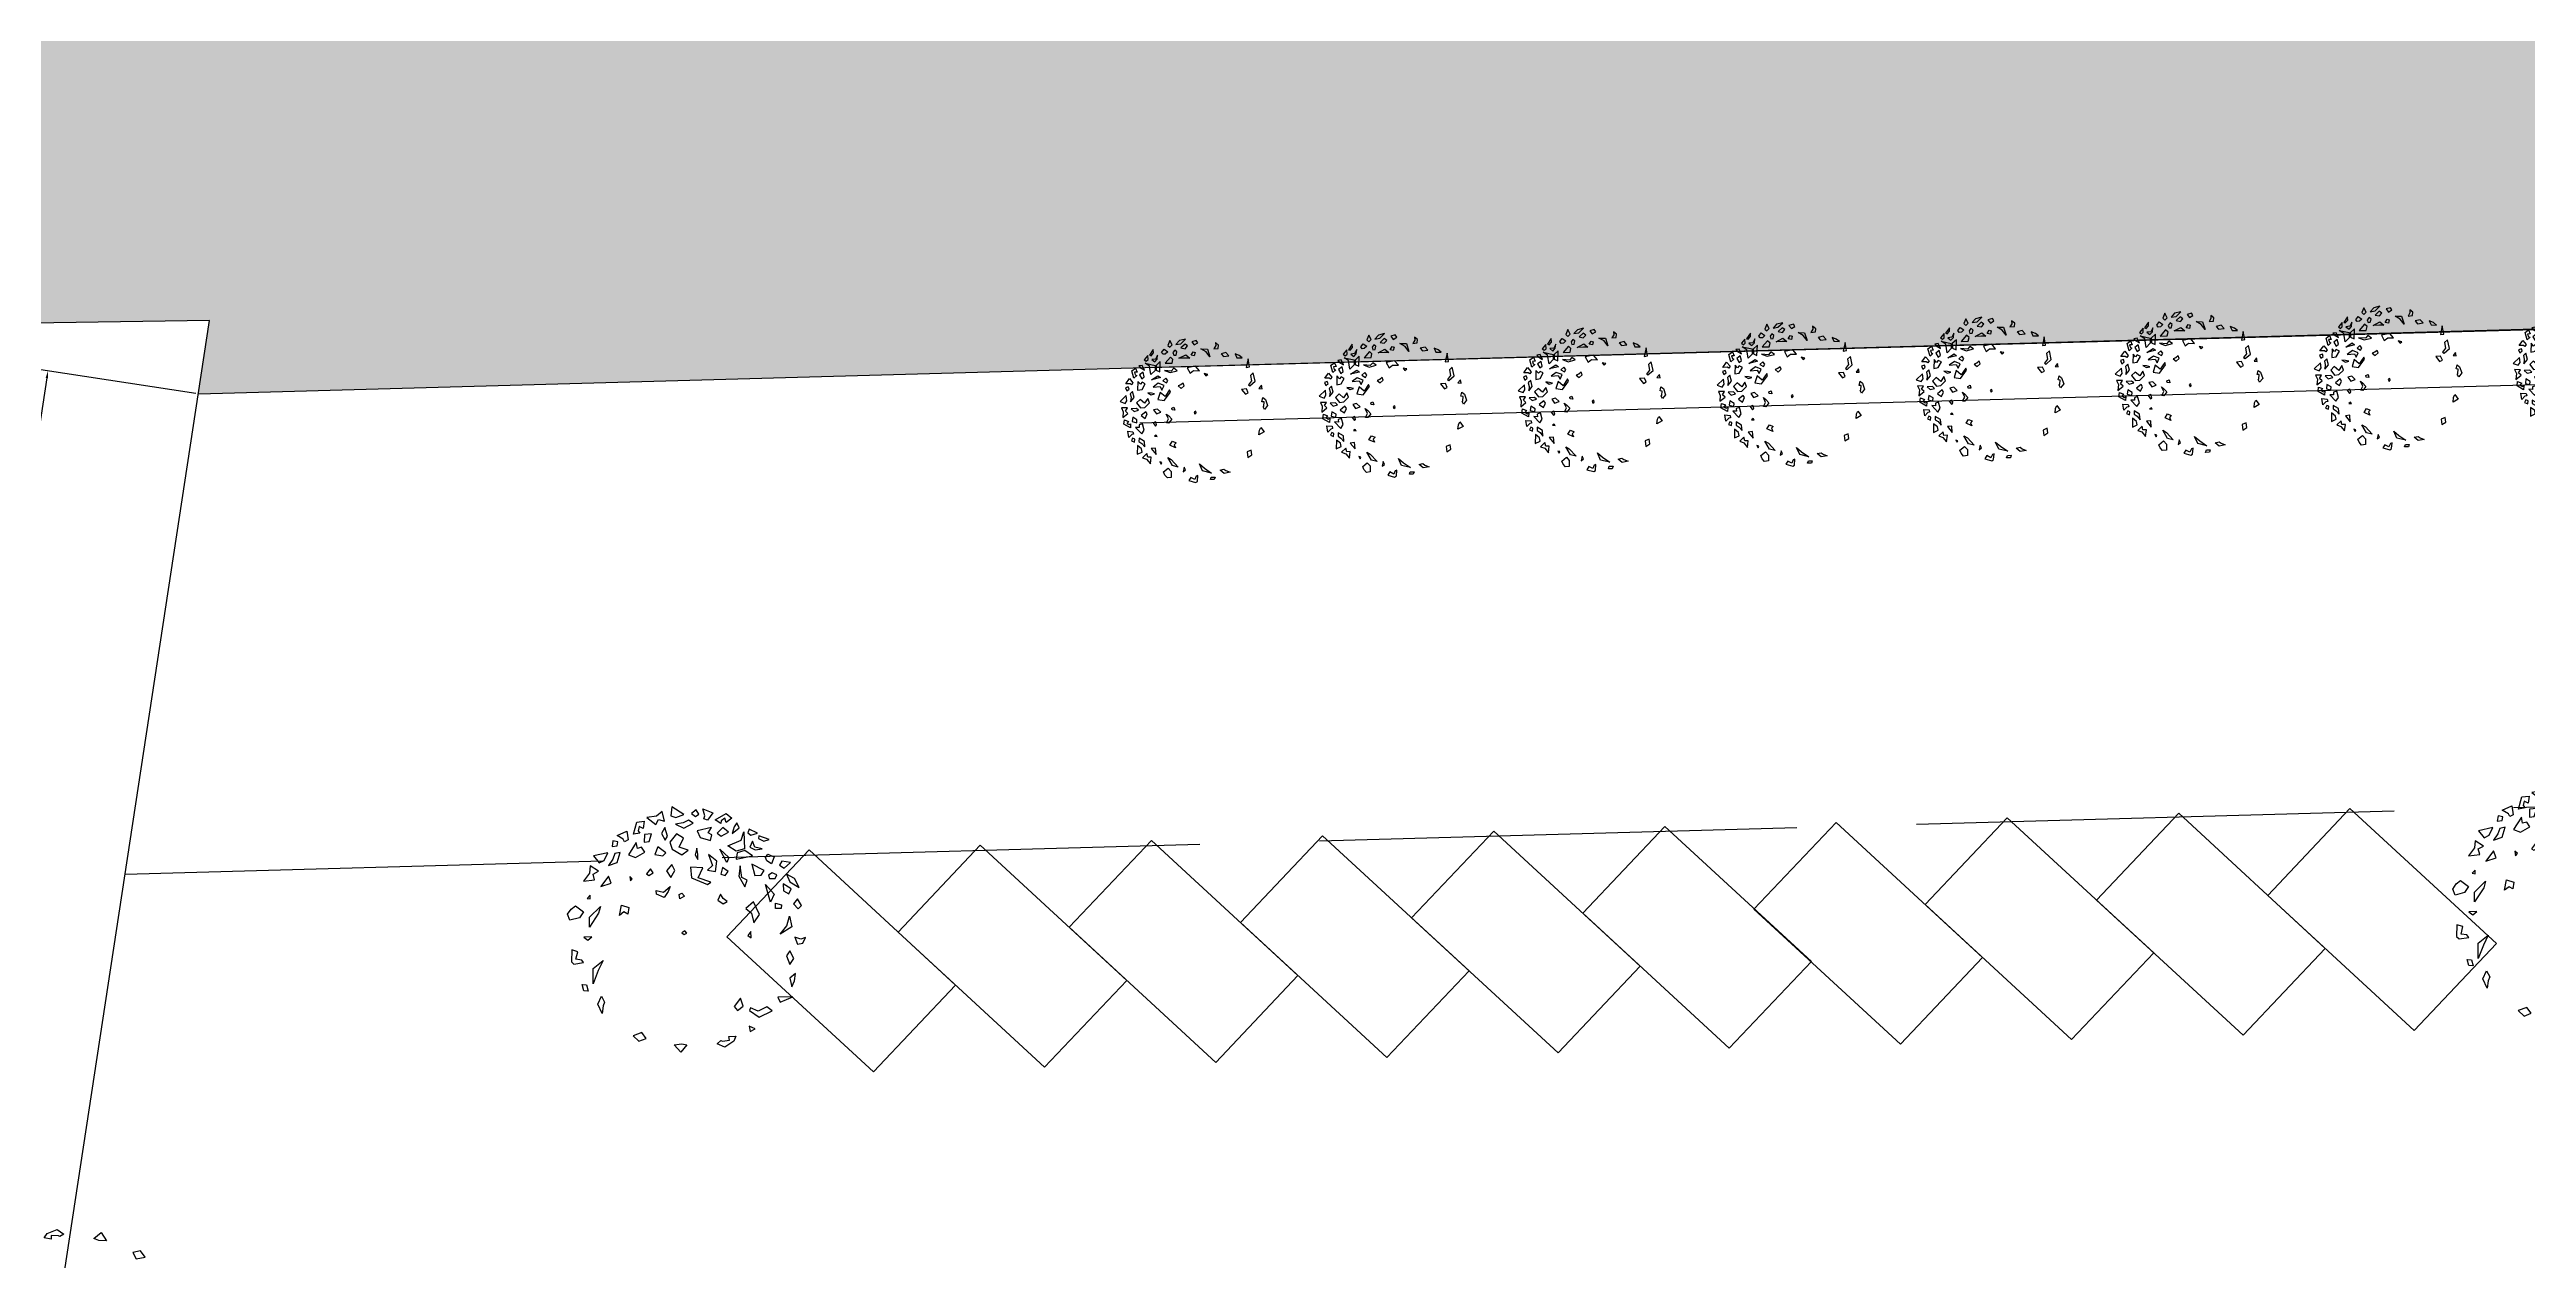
# Model space of a CAD drawing. Header units: inches. Extents: x 625 to 2719, y 1 to 1360.
# Drawn here: x 1364.7 to 1426.9, y 298.5 to 328.8 of the extents above; entities that cross this region are included whole.
import ezdxf

# ---------------------------------------------------------------- set-up
doc = ezdxf.new("R2010")
doc.units = ezdxf.units.IN
doc.header["$MEASUREMENT"] = 0
doc.linetypes.add('ACAD_ISO02W100', pattern=[15, 12, -3])
doc.layers.add('CAY', color=94, linetype='Continuous')
doc.layers.add('DIENHOA', color=3, linetype='Continuous')
doc.styles.get("Standard").update_dxf_attribs({"font": 'arial.ttf'})
doc.dimstyles.get("Standard").update_dxf_attribs({"dimtxt": 0.18, "dimasz": 0.18, "dimexe": 0.18, "dimexo": 0.0625, "dimgap": 0.09, "dimtad": 0, "dimtih": 1, "dimtoh": 1, "dimdec": 4, "dimzin": 0, "dimdsep": 46, "dimtxsty": 'Standard', "dimcen": 0.09, "dimadec": 0, "dimazin": 0, "dimtfac": 1, "dimtdec": 4, "dimtofl": 0, "dimtmove": 0, "dimatfit": 3, "dimfxl": 1, "dimtolj": 1, "dimtzin": 0, "dimarcsym": 0})

# ---------------------------------------------------------------- blocks, each defined once
blk = doc.blocks.new('*D57')
at = {"color": 0, "lineweight": -2, "transparency": 16777216}
for p, q in [((1364.599, 320.584), (1355.961, 263.971)), ((1368.343, 320.195), (1364.448, 320.789)), ((1347.268, 206.995), (1355.906, 263.607)), ((1350.957, 206.25), (1347.063, 206.844))]:
    blk.add_line(p, q, dxfattribs=at)
at = {"color": 0, "transparency": 16777216}
for points in [[(1364.569, 320.588), (1364.629, 320.579), (1364.626, 320.762)], [(1347.238, 206.999), (1347.298, 206.99), (1347.241, 206.817)]]:
    blk.add_solid(points, dxfattribs=at)
at = {"layer": 'Defpoints', "color": 0, "transparency": 16777216}
for p in [(1368.404, 320.185), (1347.241, 206.817), (1351.019, 206.24)]:
    blk.add_point(p, dxfattribs=at)
at = {"color": 0, "transparency": 16777216, "insert": (1355.934, 263.789), "char_height": 0.18, "attachment_point": 5}
blk.add_mtext('\\A1;115.2638M', dxfattribs=at)
blk = doc.blocks.new('*D62')
at = {"color": 0, "lineweight": -2, "transparency": 16777216}
for start, end in [(183.67762, 223.75571), (229.9138, 269.81566)]:
    blk.add_arc((1539.627, 324.951), 4.95, start, end, dxfattribs=at)
at = {"color": 0, "transparency": 16777216}
for points in [[(1534.657, 324.632), (1534.717, 324.634), (1534.678, 324.813)], [(1539.61, 320.03), (1539.611, 319.97), (1539.791, 320.003)]]:
    blk.add_solid(points, dxfattribs=at)
at = {"layer": 'Defpoints', "color": 0, "transparency": 16777216}
for p in [(1539.627, 324.951), (1539.627, 324.951), (1535.415, 322.35), (1368.404, 320.185), (1543.224, 216.462)]:
    blk.add_point(p, dxfattribs=at)
at = {"color": 0, "transparency": 16777216, "insert": (1536.235, 321.345), "char_height": 0.18, "attachment_point": 5}
blk.add_mtext('\\A1;90°', dxfattribs=at)
blk = doc.blocks.new('Cay01-mb')
at = {"layer": 'DIENHOA'}
for p, q in [((-64, 1501), (-140, 1458)), ((-55, 1382), (-64, 1501)), ((57, 1540), (29, 1436)), ((189, 1426), (57, 1540)), ((-705, 1242), (-724, 1177)), ((-649, 1221), (-705, 1242)), ((-663, 1176), (-649, 1221)), ((-645, 1301), (-522, 1333)), ((-578, 1246), (-645, 1301)), ((-567, 1211), (-578, 1246)), ((-522, 1226), (-567, 1211)), ((-522, 1333), (-522, 1226)), ((-449, 1284), (-386, 1423)), ((-369, 1287), (-449, 1284)), ((-386, 1423), (-298, 1419)), ((-366, 1367), (-386, 1316)), ((-386, 1316), (-369, 1287)), ((-322, 1335), (-366, 1367)), ((-319, 1261), (-334, 1169)), ((-298, 1419), (-322, 1335)), ((-231, 1257), (-319, 1261)), ((-274, 1168), (-231, 1257)), ((-140, 1458), (-258, 1458)), ((-258, 1458), (-165, 1361)), ((-165, 1361), (-123, 1415)), ((-123, 1415), (-55, 1382)), ((-64, 1307), (-114, 1242)), ((-114, 1242), (-81, 1155)), ((-81, 1155), (-47, 1199)), ((-47, 1199), (-64, 1307)), ((63, 1209), (-30, 1123)), ((29, 1436), (88, 1404)), ((139, 1145), (63, 1209)), ((164, 1328), (71, 1328)), ((71, 1328), (164, 1263)), ((88, 1404), (189, 1426)), ((231, 1350), (164, 1328)), ((164, 1263), (282, 1307)), ((282, 1307), (231, 1350)), ((341, 1458), (282, 1426)), ((282, 1426), (324, 1382)), ((493, 1220), (316, 1209)), ((316, 1209), (341, 1123)), ((324, 1382), (366, 1404)), ((366, 1404), (341, 1458)), ((417, 1339), (434, 1371)), ((459, 1317), (417, 1339)), ((425, 1458), (535, 1393)), ((434, 1371), (425, 1458)), ((442, 1166), (493, 1220)), ((535, 1393), (459, 1317)), ((552, 1307), (695, 1361)), ((611, 1253), (552, 1307)), ((627, 1199), (552, 1145)), ((619, 1285), (611, 1253)), ((670, 1307), (619, 1285)), ((686, 1134), (627, 1199)), ((678, 1253), (670, 1307)), ((754, 1296), (678, 1253)), ((695, 1361), (754, 1296)), ((804, 1231), (762, 1188)), ((821, 1166), (804, 1231)), ((-1045, 902), (-1128, 819)), ((-1022, 986), (-1045, 902)), ((-932, 908), (-1022, 986)), ((-1002, 883), (-932, 908)), ((-789, 1112), (-964, 1099)), ((-964, 1099), (-910, 1006)), ((-910, 1006), (-846, 1025)), ((-846, 1025), (-789, 1112)), ((-739, 1025), (-804, 959)), ((-804, 959), (-693, 979)), ((-706, 1088), (-739, 1025)), ((-724, 1177), (-663, 1176)), ((-640, 1093), (-706, 1088)), ((-693, 979), (-640, 1093)), ((-430, 1181), (-547, 1048)), ((-547, 1048), (-468, 1005)), ((-468, 1005), (-347, 1050)), ((-427, 1107), (-430, 1181)), ((-375, 1114), (-427, 1107)), ((-347, 1050), (-375, 1114)), ((-334, 1169), (-274, 1168)), ((-182, 1091), (-232, 1004)), ((-232, 1004), (-140, 972)), ((-97, 1004), (-182, 1091)), ((-140, 972), (-97, 1004)), ((-30, 1123), (-13, 1037)), ((-13, 1037), (88, 950)), ((71, 1047), (139, 1145)), ((172, 993), (71, 1047)), ((88, 950), (172, 993)), ((282, 1004), (248, 928)), ((248, 928), (273, 864)), ((273, 864), (282, 928)), ((282, 928), (282, 1004)), ((341, 1123), (459, 1069)), ((493, 810), (408, 907)), ((408, 907), (434, 766)), ((484, 1134), (442, 1166)), ((459, 1069), (484, 1134)), ((552, 1145), (594, 1101)), ((552, 950), (644, 831)), ((611, 777), (552, 950)), ((594, 1101), (686, 1134)), ((653, 972), (821, 1015)), ((745, 896), (653, 972)), ((762, 1188), (728, 1112)), ((728, 1112), (821, 1166)), ((846, 907), (745, 896)), ((821, 1015), (872, 1112)), ((872, 1112), (846, 907)), ((939, 1134), (914, 1091)), ((914, 1091), (948, 1058)), ((956, 983), (914, 918)), ((914, 918), (973, 874)), ((1032, 1069), (939, 1134)), ((948, 1058), (1032, 1069)), ((973, 907), (956, 983)), ((1057, 874), (973, 907)), ((1040, 1037), (1032, 1004)), ((1032, 1004), (1091, 961)), ((1158, 972), (1040, 1037)), ((1091, 961), (1158, 972)), ((-1128, 819), (-994, 815)), ((-1075, 637), (-1117, 604)), ((-1117, 604), (-1084, 594)), ((-1084, 594), (-1075, 637)), ((-994, 815), (-1002, 883)), ((-822, 831), (-932, 723)), ((-932, 723), (-805, 745)), ((-805, 745), (-822, 831)), ((-544, 756), (-569, 788)), ((-569, 788), (-569, 734)), ((-569, 734), (-544, 756)), ((-308, 842), (-367, 788)), ((-367, 788), (-342, 766)), ((-342, 766), (-283, 788)), ((-283, 788), (-308, 842)), ((-47, 853), (-123, 788)), ((-123, 788), (-81, 702)), ((-81, 702), (-22, 777)), ((-22, 777), (-47, 853)), ((172, 788), (164, 658)), ((164, 658), (341, 550)), ((316, 756), (172, 788)), ((240, 648), (316, 756)), ((383, 572), (240, 648)), ((434, 766), (366, 723)), ((366, 723), (459, 691)), ((459, 691), (493, 810)), ((552, 723), (518, 648)), ((518, 648), (568, 626)), ((611, 669), (552, 723)), ((568, 626), (611, 669)), ((644, 831), (611, 777)), ((754, 874), (728, 799)), ((728, 799), (931, 810)), ((762, 712), (728, 594)), ((846, 885), (754, 874)), ((762, 572), (762, 712)), ((931, 810), (846, 885)), ((1040, 615), (905, 712)), ((905, 712), (922, 572)), ((973, 874), (1057, 874)), ((998, 561), (1040, 615)), ((1082, 766), (1116, 799)), ((1091, 723), (1082, 766)), ((1141, 680), (1091, 723)), ((1116, 799), (1184, 756)), ((1184, 756), (1141, 680)), ((1268, 691), (1234, 648)), ((1234, 648), (1285, 604)), ((1369, 658), (1268, 691)), ((1285, 604), (1369, 658)), ((-1379, 453), (-1328, 507)), ((-1362, 377), (-1379, 453)), ((-1244, 388), (-1362, 377)), ((-1328, 507), (-1269, 539)), ((-1269, 539), (-1185, 453)), ((-1185, 453), (-1244, 388)), ((-1008, 410), (-1143, 259)), ((-1143, 259), (-1126, 377)), ((-1126, 377), (-974, 485)), ((-974, 485), (-1008, 410)), ((-763, 345), (-721, 464)), ((-704, 377), (-763, 345)), ((-721, 464), (-637, 421)), ((-662, 345), (-704, 377)), ((-637, 421), (-662, 345)), ((-283, 572), (-199, 539)), ((-283, 529), (-283, 572)), ((-199, 475), (-283, 529)), ((-199, 539), (-106, 594)), ((-140, 539), (-199, 475)), ((-106, 594), (-140, 539)), ((-13, 485), (21, 496)), ((-13, 431), (-13, 485)), ((46, 453), (-13, 431)), ((21, 496), (46, 453)), ((341, 550), (383, 572)), ((476, 410), (434, 345)), ((434, 345), (493, 291)), ((501, 356), (476, 410)), ((493, 291), (543, 313)), ((543, 313), (501, 356)), ((728, 594), (779, 453)), ((821, 529), (762, 572)), ((779, 453), (821, 529)), ((922, 572), (998, 561)), ((1049, 313), (1032, 442)), ((1032, 442), (1116, 313)), ((1057, 226), (1049, 313)), ((1116, 313), (1057, 226)), ((1133, 572), (1082, 550)), ((1082, 550), (1091, 507)), ((1091, 507), (1158, 496)), ((1184, 539), (1133, 572)), ((1158, 496), (1184, 539)), ((1243, 421), (1234, 334)), ((1234, 334), (1293, 291)), ((1327, 345), (1243, 421)), ((1293, 291), (1327, 345)), ((1386, 464), (1302, 529)), ((1302, 529), (1327, 431)), ((1327, 431), (1428, 345)), ((1428, 345), (1386, 464)), ((-1395, 21), (-1421, -120)), ((-1328, -12), (-1395, 21)), ((-1134, 140), (-1227, 151)), ((-1227, 151), (-1185, 107)), ((-1185, 107), (-1134, 140)), ((-13, 42), (-55, 21)), ((-55, 21), (-30, -1)), ((-30, -1), (4, 10)), ((4, 10), (-13, 42)), ((855, 259), (754, 194)), ((754, 194), (813, 129)), ((813, 129), (821, 10)), ((821, 10), (905, 96)), ((905, 96), (855, 259)), ((1108, 140), (1116, 205)), ((1175, 129), (1108, 140)), ((1116, 205), (1184, 172)), ((1184, 172), (1175, 129)), ((1209, -87), (1259, 21)), ((1259, 21), (1268, -109)), ((1386, 215), (1327, 161)), ((1327, 161), (1377, 96)), ((1377, 96), (1420, 129)), ((1420, 129), (1386, 215)), ((-1421, -120), (-1395, -152)), ((-1395, -152), (-1277, -152)), ((-1362, -98), (-1328, -12)), ((-1294, -120), (-1362, -98)), ((-1277, -152), (-1294, -120)), ((-1202, -422), (-1176, -238)), ((-1117, -271), (-1202, -422)), ((-1176, -238), (-1041, -163)), ((-1041, -163), (-1117, -271)), ((771, -87), (728, -130)), ((728, -130), (762, -163)), ((762, -163), (771, -87)), ((1116, -174), (1209, -87)), ((1268, -109), (1116, -174)), ((1352, -271), (1285, -238)), ((1285, -238), (1302, -325)), ((1411, -260), (1352, -271)), ((1369, -325), (1411, -260)), ((-1328, -487), (-1336, -411)), ((-1336, -411), (-1286, -422)), ((-1277, -498), (-1328, -487)), ((-1286, -422), (-1277, -498)), ((-1185, -671), (-1126, -584)), ((-1126, -584), (-1100, -660)), ((1200, -390), (1150, -444)), ((1150, -444), (1175, -552)), ((1175, -552), (1234, -487)), ((1234, -487), (1200, -390)), ((1302, -325), (1369, -325)), ((-1151, -790), (-1185, -671)), ((-1126, -703), (-1151, -790)), ((-1100, -660), (-1126, -703)), ((526, -865), (434, -952)), ((543, -962), (526, -865)), ((1226, -671), (1150, -714)), ((1150, -714), (1158, -822)), ((1158, -822), (1200, -757)), ((1200, -757), (1226, -671)), ((-713, -1092), (-822, -1114)), ((-822, -1114), (-763, -1189)), ((-763, -1189), (-671, -1168)), ((-671, -1168), (-713, -1092)), ((434, -952), (467, -1006)), ((467, -1006), (543, -962)), ((627, -995), (611, -1027)), ((611, -1027), (712, -1124)), ((712, -1049), (627, -995)), ((821, -1016), (712, -1049)), ((712, -1124), (880, -1070)), ((880, -1070), (821, -1016)), ((1150, -941), (973, -919)), ((973, -919), (990, -984)), ((990, -984), (1150, -941)), ((-283, -1395), (-350, -1297)), ((-350, -1297), (-258, -1297)), ((-199, -1319), (-283, -1395)), ((-258, -1297), (-199, -1319)), ((164, -1362), (214, -1330)), ((248, -1416), (164, -1362)), ((214, -1330), (231, -1341)), ((231, -1341), (316, -1341)), ((366, -1362), (248, -1416)), ((316, -1341), (316, -1297)), ((316, -1297), (400, -1308)), ((400, -1308), (366, -1362)), ((577, -1211), (577, -1276)), ((644, -1254), (577, -1211)), ((577, -1276), (644, -1254))]:
    blk.add_line(p, q, dxfattribs=at)
blk = doc.blocks.new('*U50')
at = {"layer": 'CAY', "xscale": 0.001250988911872618, "yscale": 0.001250988911872618, "zscale": 0.001250988911872618, "rotation": 83.16401285125782}
blk.add_blockref('Cay01-mb', (1.419, 0.245), dxfattribs=at)
blk = doc.blocks.new('*U51')
at = {"color": 0, "linetype": 'ByBlock', "lineweight": -2, "transparency": 16777216, "rotation": 1.569682326925454}
for p in [(1407.044, 319.87), (1412.042, 320.007), (1417.04, 320.144), (1422.038, 320.281), (1427.036, 320.418), (1392.049, 319.459), (1397.047, 319.596), (1402.045, 319.733)]:
    blk.add_blockref('*U50', p, dxfattribs=at)
blk = doc.blocks.new('*U52')
at = {"layer": 'CAY', "xscale": 0.002084981519787696, "yscale": 0.002084981519787696, "zscale": 0.002084981519787696, "rotation": 96.87081809603623}
blk.add_blockref('Cay01-mb', (4.361, -0.522), dxfattribs=at)
blk = doc.blocks.new('*U53')
at = {"color": 0, "linetype": 'ByBlock', "lineweight": -2, "transparency": 16777216, "rotation": 81.32489089398983}
blk.add_blockref('*U52', (1364.106, 292.01), dxfattribs=at)

msp = doc.modelspace()

# ---------------------------------------------------------------- hatches: boundary and pattern name
at = {"true_color": 0x939598, "transparency": 33554549}
h = msp.add_hatch(color=252, dxfattribs=at)
h.dxf.hatch_style = 1
h.paths.add_polyline_path([(1368.68494, 349.02395), (1264.21842, 347.46031), (1264.21842, 320.46031), (1368.68494, 322.02395), (1368.40441, 320.18532), (1539.62685, 324.95052), (1541.25115, 327.94293), (1720.67359, 327.94293), (1720.67359, 354.94293), (1543.68154, 354.94293)])
h.paths.add_polyline_path([(1579.32017, 339.8314), (1595.96955, 339.8314), (1595.96955, 346.01353), (1579.32017, 346.01353)], flags=24)
h.paths.add_polyline_path([(1298.47494, 334.08157), (1335.14616, 334.08157), (1335.14616, 340.2637), (1298.47494, 340.2637)], flags=24)
h.paths.add_polyline_path([(1386.08868, 333.75165), (1428.10709, 333.75165), (1428.10709, 339.93378), (1386.08868, 339.93378)], flags=24)

# ---------------------------------------------------------------- linework, layer by layer
at = {"linetype": 'ACAD_ISO02W100'}
msp.add_line((1366.56497, 308.12948), (1540.02454, 312.95694), dxfattribs=at)
for points in [[(1368.40441, 320.18532), (1539.62685, 324.95052), (1543.22412, 216.46206), (1476.53912, 183.78559), (1404.31728, 183.6914), (1351.01902, 206.24023), (1368.68494, 322.02395), (1264.21842, 320.46031)], [(1392.29766, 320.85022), (1482.00077, 323.30835)], [(1392.04925, 319.4588), (1481.75236, 321.91693)]]:
    msp.add_lwpolyline(points)
for points in [[(1424.04953, 304.20592), (1426.11354, 306.38305), (1422.43426, 309.77322), (1420.37025, 307.59609)], [(1402.54864, 303.63936), (1404.61265, 305.81648), (1400.93337, 309.20666), (1398.86936, 307.02953)], [(1406.84727, 303.75745), (1408.91128, 305.93457), (1405.232, 309.32474), (1403.16799, 307.14762)], [(1411.14637, 303.85835), (1413.21037, 306.03547), (1409.5311, 309.42564), (1407.46709, 307.24852)], [(1415.445, 303.97643), (1417.50901, 306.15356), (1413.82973, 309.54373), (1411.76572, 307.36661)], [(1419.75089, 304.08784), (1421.8149, 306.26496), (1418.13562, 309.65513), (1416.07161, 307.47801)], [(1385.3541, 303.16701), (1387.41811, 305.34414), (1383.73883, 308.73431), (1381.67482, 306.55719)], [(1389.65273, 303.2851), (1391.71674, 305.46222), (1388.03746, 308.8524), (1385.97345, 306.67527)], [(1393.95137, 303.40319), (1396.01538, 305.58031), (1392.3361, 308.97048), (1390.27209, 306.79336)], [(1398.25, 303.52127), (1400.31401, 305.6984), (1396.63473, 309.08857), (1394.57072, 306.91145)]]:
    msp.add_lwpolyline(points, close=True)

# ---------------------------------------------------------------- block references
for name in ['*U51', '*U53']:
    msp.add_blockref(name, (0, 0))
at = {"layer": 'CAY', "xscale": 0.002084981519787696, "yscale": 0.002084981519787696, "zscale": 0.002084981519787696, "rotation": 8.769938646110027}
for p in [(1428.00057, 307.25948), (1380.66146, 306.62572)]:
    msp.add_blockref('Cay01-mb', p, dxfattribs=at)

# ---------------------------------------------------------------- dimensions: what is measured, and where the dimension line sits
dim = msp.add_angular_dim_2l(base=(1535.41487, 322.34957), line1=((1539.62685, 324.95052), (1543.22412, 216.46206)), line2=((1368.40441, 320.18532), (1539.62685, 324.95052)), dimstyle='Standard')
dim.commit()
dim.dimension.update_dxf_attribs({"geometry": '*D62', "text_midpoint": (1536.23477, 321.34505)})
dim = msp.add_aligned_dim(p1=(1368.40441, 320.18532), p2=(1351.01902, 206.24023), distance=-3.82187, text='<>M', dimstyle='Standard')
dim.commit()
dim.dimension.update_dxf_attribs({"geometry": '*D57', "text_midpoint": (1355.93356, 263.78923)})

doc.saveas('drawing.dxf')
